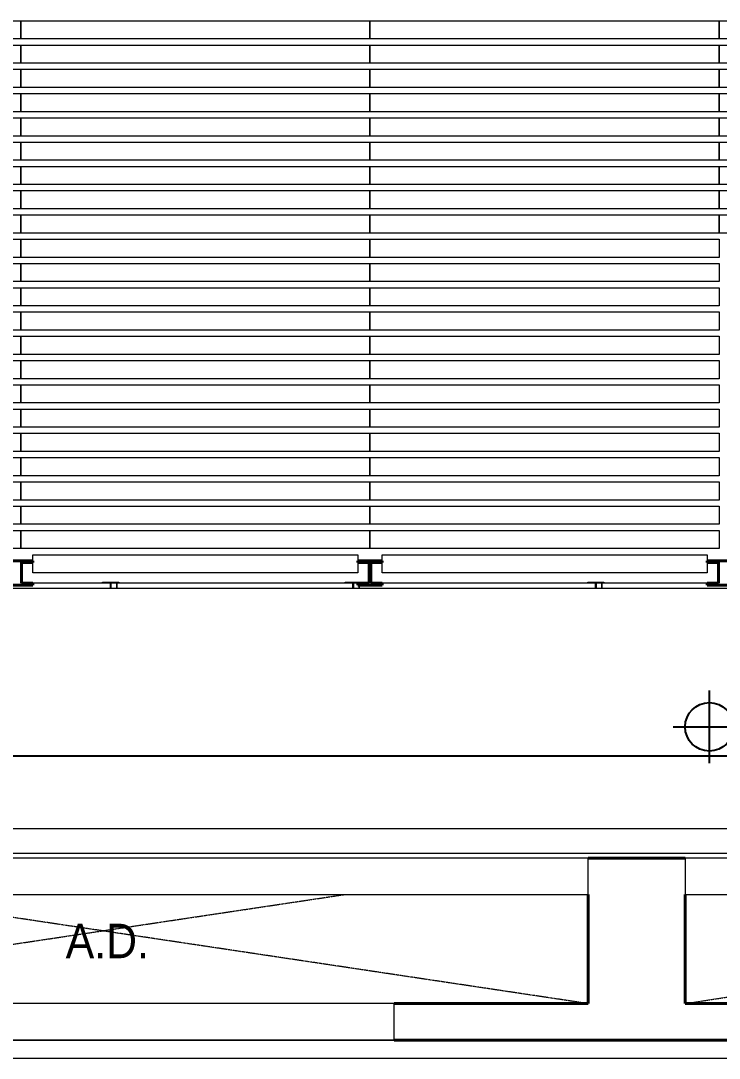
# Model space of a CAD drawing. Header units: millimetres. Extents: x 12827 to 109288, y -12264 to 68487.
# Drawn here: x 62048 to 67808, y 7707 to 16257 of the extents above; entities that cross this region are included whole.
import ezdxf

# ---------------------------------------------------------------- set-up
doc = ezdxf.new("R2010")
doc.units = ezdxf.units.MM
doc.linetypes.add('Dash', pattern=[6, 3, -3])
for name, color, linetype, lineweight in [('A-ANNO-DIMS', 211, 'Continuous', 5), ('A-ANNO-NOTE', 131, 'Continuous', 25), ('A-DETL-HDLN', 90, 'Dash', 9), ('A-DETL-THIN', 151, 'Continuous', 9), ('A-FLOR', 192, 'Continuous', 9), ('A-FLOR-HRAL', 11, 'Continuous', 9), ('A-WALL', 113, 'Continuous', 20), ('G-ANNO-TEXT', 231, 'Continuous', 5), ('Q-SPCQ', 91, 'Continuous', 20), ('S-COLS', 52, 'Continuous', 20)]:
    doc.layers.add(name, color=color, linetype=linetype, lineweight=lineweight)
doc.styles.add('Arial_1', font='arial.ttf', dxfattribs={"width": 0.7, "height": 295.05988})
doc.styles.add('Swis721 BT_2', font='swiss.ttf', dxfattribs={"width": 0.89, "height": 283.821263})
doc.dimstyles.new('Linear_-_1_5mm_Arial', dxfattribs={"dimscale": 304.8, "dimtxt": 300, "dimasz": 0.656168, "dimexe": 0.656168, "dimexo": 0.0625, "dimgap": 0.328084, "dimtad": 1, "dimdec": 0, "dimzin": 0, "dimdsep": 46, "dimtxsty": 'Arial_1', "dimblk1": 'OBLIQUE', "dimblk2": 'OBLIQUE', "dimsah": 1, "dimcen": 0.09, "dimadec": 0, "dimazin": 0, "dimtfac": 1, "dimtdec": 4, "dimtix": 1, "dimtmove": 0, "dimatfit": 3, "dimfxl": 0.656168, "dimfxlon": 1, "dimtvp": 1, "dimtolj": 1, "dimtzin": 0, "dimarcsym": 2})

# ---------------------------------------------------------------- blocks, each defined once
blk = doc.blocks.new('DLN_Grid Gallery Deck - DLN_Grid Gallery Deck-V1-Copy of 2_F')
at = {"layer": 'Q-SPCQ'}
for p, q in [((0, -75), (0, 75)), ((0, 75), (2880, 75)), ((2880, 75), (2880, -75)), ((2880, -75), (0, -75))]:
    blk.add_line(p, q, dxfattribs=at)
blk = doc.blocks.new('DLN_Grid Gallery Deck - DLN_Grid Gallery Deck-2994845-Copy of 2_F')
at = {"layer": 'Q-SPCQ'}
for p, q in [((0, 25), (0, 75)), ((0, 75), (2680, 75)), ((0, -75), (0, 10)), ((2680, 75), (2680, 25)), ((2680, 10), (2680, -75)), ((2680, -75), (0, -75))]:
    blk.add_line(p, q, dxfattribs=at)
blk = doc.blocks.new('Railing - T PROFILE-V34-Copy of 2_F')
at = {"layer": 'A-FLOR-HRAL'}
for p, q in [((8, -8.5), (3, -8.5)), ((3, -8.5), (3, -141.5)), ((8, -68.3), (8, -8.5)), ((8, -141.5), (8, -82.5)), ((55, -72.5), (12.9, -72.5)), ((13, -77.5), (55, -77.5)), ((3, -141.5), (8, -141.5))]:
    blk.add_line(p, q, dxfattribs=at)
for centre, start, end in [((12.9, -67.5), 189.29526, 270), ((12.9, -67.5), 189.29526, 229.64763), ((13, -82.5), 90, 180), ((13, -82.5), 135, 180)]:
    blk.add_arc(centre, 5, start, end, dxfattribs=at)
blk = doc.blocks.new('Railing - Railing-12128443-Copy of 2_F')
at = {"layer": 'A-FLOR-HRAL'}
for p, q in [((61947.7, 11622.5), (60839.4, 11622.5)), ((60839.4, 11579.8), (60839.4, 11622.5)), ((62839.4, 11622.5), (62147.7, 11622.5)), ((62839.4, 11622.5), (62839.4, 11579.8))]:
    blk.add_line(p, q, dxfattribs=at)
at = {"extrusion": (0, 0, -1), "zscale": -1, "rotation": 269.9999999999811}
blk.add_blockref('Railing - T PROFILE-V34-Copy of 2_F', (-62714.4, 11632.5), dxfattribs=at)
blk = doc.blocks.new('Railing - Railing-12128449-Copy of 2_F')
at = {"layer": 'A-FLOR-HRAL'}
for p, q in [((64827.7, 11622.5), (62839.4, 11622.5)), ((62839.4, 11579.8), (62839.4, 11622.5)), ((64839.4, 11607.6), (64839.4, 11579.8))]:
    blk.add_line(p, q, dxfattribs=at)
at = {"extrusion": (0, 0, -1), "zscale": -1, "rotation": 269.9999999999811}
blk.add_blockref('Railing - T PROFILE-V34-Copy of 2_F', (-64714.4, 11632.5), dxfattribs=at)
blk = doc.blocks.new('Railing - Railing-12128455-Copy of 2_F')
at = {"layer": 'A-FLOR-HRAL'}
for p, q in [((64839.4, 11579.8), (64839.4, 11607.6)), ((66839.4, 11622.5), (65027.7, 11622.5)), ((66839.4, 11622.5), (66839.4, 11579.8))]:
    blk.add_line(p, q, dxfattribs=at)
at = {"extrusion": (0, 0, -1), "zscale": -1, "rotation": 269.9999999999811}
blk.add_blockref('Railing - T PROFILE-V34-Copy of 2_F', (-66714.4, 11632.5), dxfattribs=at)
blk = doc.blocks.new('Railing - Railing-12128481-Copy of 2_F')
at = {"layer": 'A-FLOR-HRAL'}
for p, q in [((67707.7, 11622.5), (66839.4, 11622.5)), ((66839.4, 11579.8), (66839.4, 11622.5)), ((68839.4, 11622.5), (67907.7, 11622.5)), ((68839.4, 11622.5), (68839.4, 11579.8))]:
    blk.add_line(p, q, dxfattribs=at)
at = {"extrusion": (0, 0, -1), "zscale": -1, "rotation": 269.9999999999811}
blk.add_blockref('Railing - T PROFILE-V34-Copy of 2_F', (-68714.4, 11632.5), dxfattribs=at)
blk = doc.blocks.new('DLN_Slab Level Mark - SSL-2mm_Type 2-2670448-Copy of 2_F')
at = {"layer": 'A-ANNO-NOTE'}
for p, q in [((0, 1.5), (0, -1.5)), ((-1.5, 0), (1.5, 0))]:
    blk.add_line(p, q, dxfattribs=at)
blk.add_circle((0, 0), 1, dxfattribs=at)
blk = doc.blocks.new('_Oblique')
at = {"color": 0, "linetype": 'ByBlock', "lineweight": -2}
blk.add_line((-0.5, -0.5), (0.5, 0.5), dxfattribs=at)
blk = doc.blocks.new('DIMBLOCK95-Copy of 2_F')
at = {"layer": 'A-ANNO-DIMS', "color": 0, "lineweight": -2, "transparency": 16777216}
for p, q in [((41439.3, 10380.1), (41439.3, 9999.1)), ((74949.3, 10380.1), (74949.3, 9999.1)), ((41439.3, 10199.1), (74949.3, 10199.1))]:
    blk.add_line(p, q, dxfattribs=at)
at = {"layer": 'Defpoints', "color": 0, "transparency": 16777216}
for p in [(41439.3, 10399.1), (74949.3, 10399.1), (74949.3, 10199.1)]:
    blk.add_point(p, dxfattribs=at)
at = {"layer": 'A-ANNO-DIMS', "color": 0, "lineweight": -2, "transparency": 16777216, "xscale": 200, "yscale": 200, "zscale": 200, "rotation": 180}
blk.add_blockref('_Oblique', (41439.3, 10199.1), dxfattribs=at)
at = {"layer": 'A-ANNO-DIMS', "color": 0, "lineweight": -2, "transparency": 16777216, "xscale": 200, "yscale": 200, "zscale": 200}
blk.add_blockref('_Oblique', (74949.3, 10199.1), dxfattribs=at)
at = {"layer": 'A-ANNO-DIMS', "color": 0, "transparency": 16777216, "insert": (58194.3, 10449.9), "char_height": 295.06, "width": 941.538, "attachment_point": 5, "style": 'Arial_1'}
blk.add_mtext('\\A1;33510', dxfattribs=at)

msp = doc.modelspace()

# ---------------------------------------------------------------- linework, layer by layer
at = {"layer": 'A-DETL-HDLN'}
for p, q in [((58714.29297, 8157.48546), (64723.66795, 9057.48545)), ((66726.79297, 8157.48546), (60717.41798, 9057.48545)), ((67526.79297, 8157.48546), (73273.66793, 9057.48545))]:
    msp.add_line(p, q, dxfattribs=at)
at = {"layer": 'A-DETL-THIN'}
for p, q in [((66726.79297, 9357.48545), (58714.29297, 9357.48545)), ((66726.79297, 9057.48545), (66726.79297, 9357.48545)), ((73879.29297, 9357.48545), (67526.79297, 9357.48545)), ((67526.79297, 9357.48545), (67526.79297, 9057.48545)), ((58714.29297, 9057.48545), (66726.79297, 9057.48545)), ((67526.79297, 9057.48545), (75189.29297, 9057.48545))]:
    msp.add_line(p, q, dxfattribs=at)
at = {"layer": 'A-FLOR'}
msp.add_line((72814.29297, 11577.48541), (41679.29296, 11577.48541), dxfattribs=at)
at = {"layer": 'A-WALL'}
for p, q in [((74949.293, 9597.48546), (57689.29297, 9597.48546)), ((57874.29297, 9397.48546), (73679.29297, 9397.48546)), ((65126.79297, 8157.48545), (60314.29297, 8157.48545)), ((65126.79297, 7857.48545), (65126.79297, 8157.48545)), ((85936.29296, 7857.48549), (39939.29297, 7857.48549)), ((60314.29297, 7857.48545), (65126.79297, 7857.48545)), ((39939.29297, 7707.48549), (85936.29296, 7707.48549))]:
    msp.add_line(p, q, dxfattribs=at)
at = {"layer": 'A-WALL', "color": 250, "lineweight": 40}
for p, q in [((66726.79297, 8157.48545), (65126.79297, 8157.48545)), ((69126.79297, 8157.48545), (67526.79297, 8157.48545)), ((65126.79297, 7857.48545), (66726.79297, 7857.48545)), ((67526.79297, 7857.48545), (69126.79297, 7857.48545))]:
    msp.add_line(p, q, dxfattribs=at)
at = {"layer": 'S-COLS', "color": 250, "lineweight": 40}
for p, q in [((62147.68113, 11807.48541), (61947.68113, 11807.48541)), ((62147.68113, 11792.48541), (62147.68113, 11807.48541)), ((65027.68113, 11807.48541), (64827.68113, 11807.48541)), ((64827.68113, 11807.48541), (64827.68113, 11792.48541)), ((65027.68113, 11792.48541), (65027.68113, 11807.48541)), ((67907.68113, 11807.48541), (67707.68113, 11807.48541)), ((67707.68113, 11807.48541), (67707.68113, 11792.48541)), ((62055.18113, 11622.48541), (62055.18113, 11792.48541)), ((62055.18113, 11792.48541), (62147.68113, 11792.48541)), ((64827.68113, 11792.48541), (64920.18113, 11792.48541)), ((64920.18113, 11792.48541), (64920.18113, 11622.48541)), ((64935.18113, 11622.48541), (64935.18113, 11792.48541)), ((64935.18113, 11792.48541), (65027.68113, 11792.48541)), ((67707.68113, 11792.48541), (67800.18113, 11792.48541)), ((67800.18113, 11792.48541), (67800.18113, 11622.48541)), ((61947.68113, 11607.48541), (62147.68113, 11607.48541)), ((62147.68113, 11622.48541), (62055.18113, 11622.48541)), ((62147.68113, 11607.48541), (62147.68113, 11622.48541)), ((64827.68113, 11622.48541), (64827.68113, 11607.48541)), ((64920.18113, 11622.48541), (64827.68113, 11622.48541)), ((64827.68113, 11607.48541), (65027.68113, 11607.48541)), ((65027.68113, 11622.48541), (64935.18113, 11622.48541)), ((65027.68113, 11607.48541), (65027.68113, 11622.48541)), ((67707.68113, 11622.48541), (67707.68113, 11607.48541)), ((67800.18113, 11622.48541), (67707.68113, 11622.48541)), ((67707.68113, 11607.48541), (67907.68113, 11607.48541)), ((67526.79297, 9357.48546), (66726.79297, 9357.48546)), ((66726.79297, 9057.48545), (66726.79297, 8157.48545)), ((67526.79297, 8157.48545), (67526.79297, 9057.48545)), ((66726.79297, 7857.48546), (67526.79297, 7857.48546))]:
    msp.add_line(p, q, dxfattribs=at)

# ---------------------------------------------------------------- block references
at = {"layer": 'A-ANNO-NOTE', "xscale": 200.0000000000001, "yscale": 200.0000000000001, "zscale": 200.0000000000001, "rotation": 90.00000000000011}
msp.add_blockref('DLN_Slab Level Mark - SSL-2mm_Type 2-2670448-Copy of 2_F', (67726.51751, 10438.55929), dxfattribs=at)
at = {"layer": 'A-FLOR-HRAL'}
for name in ['Railing - Railing-12128443-Copy of 2_F', 'Railing - Railing-12128449-Copy of 2_F', 'Railing - Railing-12128455-Copy of 2_F', 'Railing - Railing-12128481-Copy of 2_F']:
    msp.add_blockref(name, (0, 0), dxfattribs=at)
at = {"layer": 'Q-SPCQ'}
for name, p in [('DLN_Grid Gallery Deck - DLN_Grid Gallery Deck-V1-Copy of 2_F', (59167.68113, 16182.48546)), ('DLN_Grid Gallery Deck - DLN_Grid Gallery Deck-V1-Copy of 2_F', (62047.68113, 16182.48546)), ('DLN_Grid Gallery Deck - DLN_Grid Gallery Deck-V1-Copy of 2_F', (64927.68113, 16182.48546)), ('DLN_Grid Gallery Deck - DLN_Grid Gallery Deck-V1-Copy of 2_F', (67807.68113, 16182.48546)), ('DLN_Grid Gallery Deck - DLN_Grid Gallery Deck-V1-Copy of 2_F', (59167.68113, 15982.48546)), ('DLN_Grid Gallery Deck - DLN_Grid Gallery Deck-V1-Copy of 2_F', (62047.68113, 15982.48546)), ('DLN_Grid Gallery Deck - DLN_Grid Gallery Deck-V1-Copy of 2_F', (64927.68113, 15982.48546)), ('DLN_Grid Gallery Deck - DLN_Grid Gallery Deck-V1-Copy of 2_F', (67807.68113, 15982.48546)), ('DLN_Grid Gallery Deck - DLN_Grid Gallery Deck-V1-Copy of 2_F', (59167.68113, 15782.48546)), ('DLN_Grid Gallery Deck - DLN_Grid Gallery Deck-V1-Copy of 2_F', (62047.68113, 15782.48546)), ('DLN_Grid Gallery Deck - DLN_Grid Gallery Deck-V1-Copy of 2_F', (64927.68113, 15782.48546)), ('DLN_Grid Gallery Deck - DLN_Grid Gallery Deck-V1-Copy of 2_F', (67807.68113, 15782.48546)), ('DLN_Grid Gallery Deck - DLN_Grid Gallery Deck-V1-Copy of 2_F', (59167.68113, 15582.48546)), ('DLN_Grid Gallery Deck - DLN_Grid Gallery Deck-V1-Copy of 2_F', (62047.68113, 15582.48546)), ('DLN_Grid Gallery Deck - DLN_Grid Gallery Deck-V1-Copy of 2_F', (64927.68113, 15582.48546)), ('DLN_Grid Gallery Deck - DLN_Grid Gallery Deck-V1-Copy of 2_F', (67807.68113, 15582.48546)), ('DLN_Grid Gallery Deck - DLN_Grid Gallery Deck-V1-Copy of 2_F', (59167.68113, 15382.48546)), ('DLN_Grid Gallery Deck - DLN_Grid Gallery Deck-V1-Copy of 2_F', (62047.68113, 15382.48546)), ('DLN_Grid Gallery Deck - DLN_Grid Gallery Deck-V1-Copy of 2_F', (64927.68113, 15382.48546)), ('DLN_Grid Gallery Deck - DLN_Grid Gallery Deck-V1-Copy of 2_F', (67807.68113, 15382.48546)), ('DLN_Grid Gallery Deck - DLN_Grid Gallery Deck-V1-Copy of 2_F', (59167.68113, 15182.48546)), ('DLN_Grid Gallery Deck - DLN_Grid Gallery Deck-V1-Copy of 2_F', (62047.68113, 15182.48546)), ('DLN_Grid Gallery Deck - DLN_Grid Gallery Deck-V1-Copy of 2_F', (64927.68113, 15182.48546)), ('DLN_Grid Gallery Deck - DLN_Grid Gallery Deck-V1-Copy of 2_F', (67807.68113, 15182.48546)), ('DLN_Grid Gallery Deck - DLN_Grid Gallery Deck-V1-Copy of 2_F', (59167.68113, 14982.48546)), ('DLN_Grid Gallery Deck - DLN_Grid Gallery Deck-V1-Copy of 2_F', (62047.68113, 14982.48546)), ('DLN_Grid Gallery Deck - DLN_Grid Gallery Deck-V1-Copy of 2_F', (64927.68113, 14982.48546)), ('DLN_Grid Gallery Deck - DLN_Grid Gallery Deck-V1-Copy of 2_F', (67807.68113, 14982.48546)), ('DLN_Grid Gallery Deck - DLN_Grid Gallery Deck-V1-Copy of 2_F', (59167.68113, 14782.48546)), ('DLN_Grid Gallery Deck - DLN_Grid Gallery Deck-V1-Copy of 2_F', (62047.68113, 14782.48546)), ('DLN_Grid Gallery Deck - DLN_Grid Gallery Deck-V1-Copy of 2_F', (64927.68113, 14782.48546)), ('DLN_Grid Gallery Deck - DLN_Grid Gallery Deck-V1-Copy of 2_F', (67807.68113, 14782.48546)), ('DLN_Grid Gallery Deck - DLN_Grid Gallery Deck-V1-Copy of 2_F', (59167.68113, 14582.48546)), ('DLN_Grid Gallery Deck - DLN_Grid Gallery Deck-V1-Copy of 2_F', (62047.68113, 14582.48546)), ('DLN_Grid Gallery Deck - DLN_Grid Gallery Deck-V1-Copy of 2_F', (64927.68113, 14582.48546)), ('DLN_Grid Gallery Deck - DLN_Grid Gallery Deck-V1-Copy of 2_F', (67807.68113, 14582.48546)), ('DLN_Grid Gallery Deck - DLN_Grid Gallery Deck-V1-Copy of 2_F', (59167.68113, 14382.48546)), ('DLN_Grid Gallery Deck - DLN_Grid Gallery Deck-V1-Copy of 2_F', (62047.68113, 14382.48546)), ('DLN_Grid Gallery Deck - DLN_Grid Gallery Deck-V1-Copy of 2_F', (64927.68113, 14382.48546)), ('DLN_Grid Gallery Deck - DLN_Grid Gallery Deck-V1-Copy of 2_F', (59167.68113, 14182.48546)), ('DLN_Grid Gallery Deck - DLN_Grid Gallery Deck-V1-Copy of 2_F', (62047.68113, 14182.48546)), ('DLN_Grid Gallery Deck - DLN_Grid Gallery Deck-V1-Copy of 2_F', (64927.68113, 14182.48546)), ('DLN_Grid Gallery Deck - DLN_Grid Gallery Deck-V1-Copy of 2_F', (59167.68113, 13982.48546)), ('DLN_Grid Gallery Deck - DLN_Grid Gallery Deck-V1-Copy of 2_F', (62047.68113, 13982.48546)), ('DLN_Grid Gallery Deck - DLN_Grid Gallery Deck-V1-Copy of 2_F', (64927.68113, 13982.48546)), ('DLN_Grid Gallery Deck - DLN_Grid Gallery Deck-V1-Copy of 2_F', (59167.68113, 13782.48546)), ('DLN_Grid Gallery Deck - DLN_Grid Gallery Deck-V1-Copy of 2_F', (62047.68113, 13782.48546)), ('DLN_Grid Gallery Deck - DLN_Grid Gallery Deck-V1-Copy of 2_F', (64927.68113, 13782.48546)), ('DLN_Grid Gallery Deck - DLN_Grid Gallery Deck-V1-Copy of 2_F', (59167.68113, 13582.48546)), ('DLN_Grid Gallery Deck - DLN_Grid Gallery Deck-V1-Copy of 2_F', (62047.68113, 13582.48546)), ('DLN_Grid Gallery Deck - DLN_Grid Gallery Deck-V1-Copy of 2_F', (64927.68113, 13582.48546)), ('DLN_Grid Gallery Deck - DLN_Grid Gallery Deck-V1-Copy of 2_F', (59167.68113, 13382.48546)), ('DLN_Grid Gallery Deck - DLN_Grid Gallery Deck-V1-Copy of 2_F', (62047.68113, 13382.48546)), ('DLN_Grid Gallery Deck - DLN_Grid Gallery Deck-V1-Copy of 2_F', (64927.68113, 13382.48546)), ('DLN_Grid Gallery Deck - DLN_Grid Gallery Deck-V1-Copy of 2_F', (59167.68113, 13182.48546)), ('DLN_Grid Gallery Deck - DLN_Grid Gallery Deck-V1-Copy of 2_F', (62047.68113, 13182.48546)), ('DLN_Grid Gallery Deck - DLN_Grid Gallery Deck-V1-Copy of 2_F', (64927.68113, 13182.48546)), ('DLN_Grid Gallery Deck - DLN_Grid Gallery Deck-V1-Copy of 2_F', (59167.68113, 12982.48546)), ('DLN_Grid Gallery Deck - DLN_Grid Gallery Deck-V1-Copy of 2_F', (62047.68113, 12982.48546)), ('DLN_Grid Gallery Deck - DLN_Grid Gallery Deck-V1-Copy of 2_F', (64927.68113, 12982.48546)), ('DLN_Grid Gallery Deck - DLN_Grid Gallery Deck-V1-Copy of 2_F', (59167.68113, 12782.48546)), ('DLN_Grid Gallery Deck - DLN_Grid Gallery Deck-V1-Copy of 2_F', (62047.68113, 12782.48546)), ('DLN_Grid Gallery Deck - DLN_Grid Gallery Deck-V1-Copy of 2_F', (64927.68113, 12782.48546)), ('DLN_Grid Gallery Deck - DLN_Grid Gallery Deck-V1-Copy of 2_F', (59167.68113, 12582.48546)), ('DLN_Grid Gallery Deck - DLN_Grid Gallery Deck-V1-Copy of 2_F', (62047.68113, 12582.48546)), ('DLN_Grid Gallery Deck - DLN_Grid Gallery Deck-V1-Copy of 2_F', (64927.68113, 12582.48546)), ('DLN_Grid Gallery Deck - DLN_Grid Gallery Deck-V1-Copy of 2_F', (59167.68113, 12382.48546)), ('DLN_Grid Gallery Deck - DLN_Grid Gallery Deck-V1-Copy of 2_F', (62047.68113, 12382.48546)), ('DLN_Grid Gallery Deck - DLN_Grid Gallery Deck-V1-Copy of 2_F', (64927.68113, 12382.48546)), ('DLN_Grid Gallery Deck - DLN_Grid Gallery Deck-V1-Copy of 2_F', (59167.68113, 12182.48546)), ('DLN_Grid Gallery Deck - DLN_Grid Gallery Deck-V1-Copy of 2_F', (62047.68113, 12182.48546)), ('DLN_Grid Gallery Deck - DLN_Grid Gallery Deck-V1-Copy of 2_F', (64927.68113, 12182.48546)), ('DLN_Grid Gallery Deck - DLN_Grid Gallery Deck-V1-Copy of 2_F', (59167.68113, 11982.48546)), ('DLN_Grid Gallery Deck - DLN_Grid Gallery Deck-V1-Copy of 2_F', (62047.68113, 11982.48546)), ('DLN_Grid Gallery Deck - DLN_Grid Gallery Deck-V1-Copy of 2_F', (64927.68113, 11982.48546)), ('DLN_Grid Gallery Deck - DLN_Grid Gallery Deck-2994845-Copy of 2_F', (62147.68113, 11782.48546)), ('DLN_Grid Gallery Deck - DLN_Grid Gallery Deck-2994845-Copy of 2_F', (65027.68113, 11782.48546))]:
    msp.add_blockref(name, p, dxfattribs=at)

# ---------------------------------------------------------------- texts
at = {"layer": 'G-ANNO-TEXT', "color": 7, "insert": (62418.44359, 8815.78665), "char_height": 283.821263, "width": 792, "attachment_point": 1, "line_spacing_factor": 1.00667, "style": 'Swis721 BT_2'}
msp.add_mtext('A.D.', dxfattribs=at)

# ---------------------------------------------------------------- dimensions: what is measured, and where the dimension line sits
at = {"layer": 'A-ANNO-DIMS'}
dim = msp.add_linear_dim(base=(74949.293, 10199.13592), p1=(41439.29297, 10399.13592), p2=(74949.293, 10399.13592), dimstyle='Linear_-_1_5mm_Arial', override={"dimpost": '<>', "dimfxl": 33510.000028}, dxfattribs=at)
dim.commit()
dim.dimension.update_dxf_attribs({"geometry": 'DIMBLOCK95-Copy of 2_F', "text_midpoint": (58194.29299, 10449.88616)})

doc.saveas('drawing.dxf')
